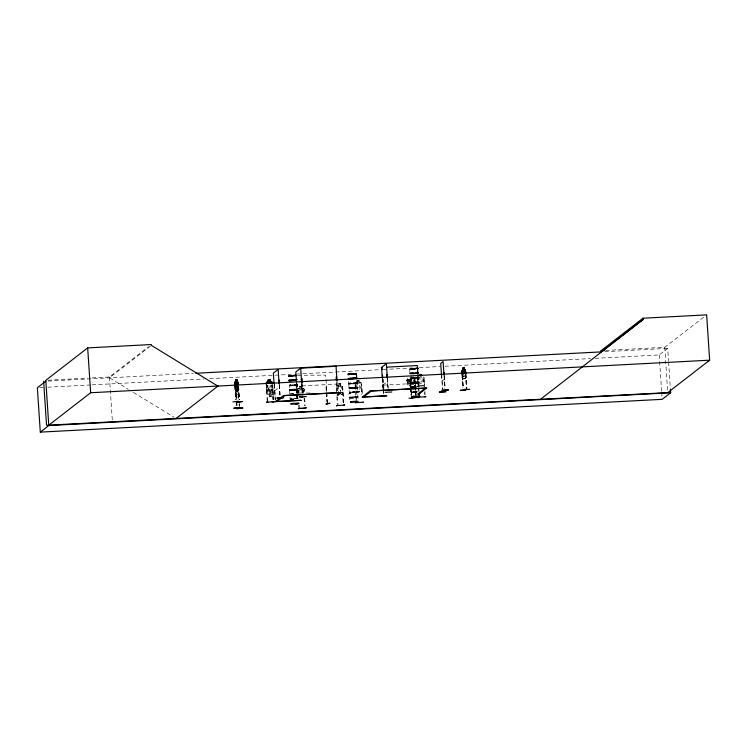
<?xml version="1.0" encoding="UTF-8"?>
<svg xmlns="http://www.w3.org/2000/svg" width="747" height="747" viewBox="0 0 747 747"><rect width="100%" height="100%" fill="white"/><g stroke="black" fill="none" stroke-linecap="round" stroke-linejoin="round"><path stroke-width="0.56" stroke-dasharray="3.73 2.8" d="M289.22 385.107L292.88 385.219L291.741 385.228M298.081 393.501L297.539 384.64L293.879 385.116M350.913 392.147L349.288 392.53L348.765 384.023L356.758 383.678M357.785 394.556L358.224 401.242M416.677 373.061L409.916 373.192L409.673 368.943L413.53 369.13L409.972 369.448M411.849 378.113L410.234 378.113L409.879 373.537L416.695 372.772M419.179 386.582L418.628 377.599M298.128 398.31L290.144 399.085L290.013 397.002M350.334 382.8L348.728 383.332L348.588 381.241M349.979 398.142C355.17 399.075 363.425 396.125 352.201 396.928C348.672 400.205 347.336 391.297 350.903 393.053M356.749 383.678L357.113 383.192M410.869 386.955L415.556 386.255L418.834 386.591M411.504 396.554L411.195 391.811L419.179 391.185M411.84 378.113L418.6 378.01M349.325 392.39L350.931 391.867M289.817 394.145L289.276 385.9C289.584 383.286 296.204 384.537 297.483 384.481M291.134 390.373L289.472 390.167L290.378 389.374M289.537 389.607L294.766 389.757L293.104 389.943M290.153 399.645L290.153 398.935M297.801 389.355L298.314 388.655M297.782 389.075L296.167 389.551M296.961 388.944C298.1 388.664 298.137 390.364 296.989 390.158M348.728 383.174L348.765 384.005L352.379 383.416M349.045 388.412L349.045 387.814L350.651 387.45L349.848 387.684M357.103 396.461L349.643 397.133L349.96 401.886M357.038 383.556C350.035 381.68 342.929 385.854 357.094 383.258M356.982 382.744L350.324 382.8M357.327 388.123L357.281 387.273M356.487 387.422L357.402 387.824L355.703 387.123M357.094 396.461L357.906 396.704L349.652 397.245M415.416 368.159L409.926 368.719L409.991 369.438M409.963 373.705C410.486 371.52 414.706 372.725 416.621 372.239M412.512 374.023L409.982 373.873L413.595 373.183M415.341 384.303L414.884 386.554L410.729 387.123L410.094 385.004L410.859 387.077L410.252 378.533L418.647 377.879L410.196 378.43L410.551 377.721L413.866 377.263M410.878 382.371L410.551 383.071L414.576 383.36M410.589 382.483L410.915 383.407M416.667 386.741L410.813 387.497L411.139 387.095M416.957 392.679L411.242 392.735L416.985 391.932M414.921 377.991L418.535 377.3L417.582 378.047L417.965 383.902L418.787 386.04L423.904 385.76L424.501 383.547L424.109 377.683L423.288 376.964M418.535 377.356C418.395 379.663 411.83 378.738 410.318 378.766M418.824 381.941L417.218 382.427M418.003 381.81C420.589 382.725 416.378 383.575 415.276 383.36M297.605 385.013L291.75 385.779L289.173 385.256M349.624 397.675C364.359 395.294 356.524 399.206 349.605 397.423M410.794 387.413L418.927 386.563M289.509 389.887C289.92 391.68 298.296 389.999 289.799 390.093L289.472 389.757L292.086 389.14M297.521 389.308L297.866 389.654L296.979 389.224M349.867 388.552L348.952 388.151L349.867 387.684M410.505 382.716L414.426 383.388M418.591 382.464L417.265 382.072M411.195 391.876L411.055 389.869M239.049 395.107L238.872 397.236L236.556 396.946L235.977 388.132L238.265 388.496L238.601 389.243M412.587 383.706L412.717 383.239L410.542 383.043M412.503 383.827L410.607 383.491L410.925 386.32L410.066 383.556C407.022 384.219 407.573 381.437 409.991 382.912L409.729 380.195L410.878 382.987M238.498 390.709L238.704 386.685M463.271 375.003L462.589 379.121L465.68 378.524L465.848 374.312M297.558 385.116L292.787 385.191M289.21 385.144L297.567 384.714L297.53 385.359L295.924 385.732L289.266 385.9L291.825 385.312L290.882 385.424M357.99 397.329L354.395 397.311M238.424 393.277L238.06 394.958L237.172 394.846L236.575 393.034L236.584 386.106M266.455 388.169L267.062 385.956L272.151 385.695L272.954 387.842M273 388.561L272.394 390.784L267.305 391.045L266.502 388.898M342.966 391.96L342.387 394.108L340.94 394.183M361.277 391.176L361.875 389.019M361.333 391.241L361.95 389.028M411.139 392.091L416.957 392.399M465.11 374.639L464.587 376.516L463.392 376.759L462.636 375.134M238.097 386.825L237.593 388.524L236.435 388.44L235.707 386.647M348.989 383.36L357.113 383.015M236.043 388.123L236.463 400.187M409.898 373.239L416.677 372.52M293.347 390.494L292.908 390.448M352.584 388.468L352.883 388.673M415.397 369.307L412.998 369.429L413.53 369.149M294.178 389.542L293.487 389.841L297.558 389.476M353.994 387.861L352.986 388.057L353.583 388.057M407.078 383.183L410.196 378.309L414.277 377.749L414.949 378.43L416.154 395.322M407.582 378.906L406.405 380.615L407.871 381.978L407.75 383.295L410.243 385.863L411.877 386.096L412.932 384.5L412.428 382.539L409.935 379.98L408.926 380.382L407.535 378.906L408.917 380.279M406.536 380.606L407.591 379.009M408.88 380.382L410.476 379.046L414.062 382.781L416.294 382.651M412.353 388.711L415.005 384.686L414.062 382.735L410.57 382.595M411.139 387.095L413.39 387.17L415.052 384.686M297.876 389.439L296.961 389.747L301.788 385.984M272.702 394.519L273.355 393.688M336.514 392.306L336.141 386.442L336.776 385.629L341.837 385.368L342.649 386.096L343.76 402.969M336.206 386.479L336.813 385.695M299.752 388.505L298.277 388.589L297.623 389.411L298.016 395.266M417.657 378.066L418.264 377.291M92.077 377.898L109.445 376.983L148.597 346.655M150.474 346.076L109.501 377.814L128.381 389.346M274.532 390.886L279.331 387.161M298.24 390.728L298.389 392.95M304.132 390.42L303.534 390.448L303.684 392.67M355.04 384.873L355.675 384.817L356.749 401.484M382.772 385.172L387.581 381.456M417.629 379.373L418.227 379.345M424.091 379.056L423.493 379.084L424.007 386.853M441.879 381.175L444.278 379.317M605.733 350.418L664.755 347.308L704.823 316.28M595.163 358.336L659.209 354.956L667.706 348.382L668.537 360.904M338.335 385.62L337.299 386.404L337.569 390.485L338.774 392.175M336.215 387.796L336.841 387.74M342.696 387.46L342.098 387.488L342.322 390.821M297.838 389.645L293.113 390.233M354.227 387.889L348.942 388.132L353.742 387.45M357.355 387.87L352.537 388.608M410.57 382.8L411.438 382.52M289.192 385.517L297.577 384.966M297.558 384.817L289.173 385.368M289.547 390.102L294.486 389.542M294.561 389.56L293.692 389.626L297.838 389.803M297.81 389.29L296.195 389.673M290.125 399.477L292.712 398.982M349.054 388.309L352.668 387.702M353.238 388.038L356.524 387.87M352.435 388.655L349.316 388.272M357.29 387.385L353.163 387.824L353.863 387.861M355.703 387.87L357.309 387.497L356.459 387.142M357.337 388.113L352.649 388.767M349.297 392.782L350.931 392.399M409.701 369.261L414.389 368.607M413.679 368.701L415.425 368.318L414.361 368.206M413.997 368.785L414.678 368.458L413.866 368.542M414.846 368.701L414.155 368.785M413.306 369.363L413.016 369.438M358.028 396.937L349.605 397.535M410.224 378.131L418.6 377.562M410.318 378.664L413.922 378.085M418.609 377.693L410.215 378.243M410.598 382.978L412.204 382.399M410.626 383.22L414.23 382.641M415.724 382.539L415.015 382.725M415.612 382.436L415.117 382.725M413.922 383.379L414.65 383.332M414.109 382.735L415.818 382.623L415.323 382.707M414.585 383.286L410.897 383.407M411.167 392.343L416.994 391.643M290.387 389.654L289.808 389.803L292.058 389.878M289.864 390.223L293.179 389.766M293.487 389.85L294.075 389.85M290.107 393.921L293.422 393.454M409.954 368.897L414.37 368.364M412.195 369.251L413.717 369.373M290.48 399.636L291.041 399.514M297.567 398.749L298.128 398.618M357.047 387.786L355.703 388.067M350.222 392.81L349.372 393.165L350.959 393.324M410.841 382.483L412.195 382.119M410.878 382.856L415.295 382.324M414.79 382.492L415.22 382.408M414.8 382.725L414.781 382.651M414.408 383.118L413.95 383.398L414.426 383.118M326.28 391.615L326.019 385.882L327.158 402.988M326.411 385.91L325.897 385.91M465.642 378.458L462.608 379.121L461.991 375.078L462.832 388.038M290.35 389.495L297.549 389.103M290.359 389.682L291.162 389.523M290.424 390.111L291.19 389.981M296.998 389.719L292.058 390.158M296.223 390.27L296.989 390.149L293.151 390.56M290.63 394.071L293.44 393.734M352.836 388.449L349.857 388.552M290.985 398.693L291.76 398.562M290.097 399.328L292.759 399.272M411.392 382.352L418.591 381.978M350.913 392.502L349.251 392.782L350.987 392.689M414.987 382.511L418.012 382.408M417.237 382.707L418.04 382.585L413.11 383.034M417.265 382.912L418.946 382.492L418.572 382.184M411.756 387.478L416.667 387.039M410.523 379.046L409.608 379.168L410.336 387.17M410.234 378.384L411.457 378.215L411.205 375.956M414.258 377.823L413.091 377.982L412.96 375.713M410.962 389.318L410.374 380.438L409.888 380.512M415.528 395.378L414.501 379.84L414.977 379.775M414.837 386.488L410.766 387.039L410.374 380.438M235.156 388.356L235.697 390.56L238.61 390.774L238.872 388.636M235.622 390.569L238.564 390.7M414.594 373.089L416.593 372.884M416.649 373.164L409.888 373.341M416.667 373.416L409.935 373.64M416.649 373.705L412.512 374.023M291.153 389.57L297.017 389.243L296.223 389.196M295.252 389.785L296.195 389.663L293.879 389.766M350.651 387.441L351.585 387.329M350.642 387.562L355.703 387.114M350.66 387.917L351.613 387.646M355.703 387.861L349.036 387.926M355.712 388.038L351.566 388.356M412.185 382.119L413.128 382.006M412.195 382.445L416.34 382.119M416.275 382.539L418.88 382.679M416.303 382.8L417.246 382.539M416.322 383.024L417.265 382.894M416.322 383.267L417.274 383.155M417.844 391.745L415.846 391.951M237.593 388.347L237.509 386.152M236.173 399.094L235.585 390.223L236.061 390.233L236.65 399.113M236.556 396.946L236.145 394.724M412.251 368.785L413.296 368.682M413.259 369.139L415.388 369.046M415.379 368.906L413.231 369.065M414.594 373.089L415.649 372.996M292.096 389.458L293.151 389.355M294.197 389.878L295.252 389.775M351.585 387.45L354.788 387.245M413.138 382.324L414.202 382.221M414.93 382.632L416.284 382.539M292.385 394.08L293.45 393.986M416.322 383.006L414.202 383.136M415.519 387.049L416.574 386.955M416.621 387.245L410.822 387.301M353.312 397.376L349.979 398.142M416.947 392.147L411.149 392.203M293.141 389.14L294.225 389.084M414.183 382.016L417.265 381.904M414.193 383.435L415.276 383.36M352.659 387.562L357.337 387.768M352.668 387.712L353.761 387.656M352.621 388.319L353.714 388.244M414.818 392.847L415.902 392.773M48.107 380.223L87.455 378.141M48.153 381.054L193.408 373.388M604.781 351.697L667.706 348.382M39.675 387.628L43.177 387.441M47.827 387.198L90.919 384.929M92.086 384.864L203.875 378.972M209.702 378.664L273.747 375.283M274.915 375.227L291.218 374.359M297.045 374.06L301.695 373.808M302.862 373.752L382.053 369.578M383.211 369.513L418.152 367.673M419.319 367.608L440.272 366.506M444.932 366.254L590.503 358.579M359.12 380.391L357.075 380.512L357.225 382.697L356.198 383.472L356.468 387.553L357.673 389.243L359.699 389.131L360.67 387.329L360.399 383.248L359.26 382.576L359.186 380.316L357.001 380.438L357.15 382.623L355.665 382.707L355.021 383.519L355.413 390.42M418.255 377.3L419.786 377.207L418.75 378.001L419.02 382.072L420.225 383.762L422.251 383.659L423.222 381.848L422.951 377.777L421.822 377.104M340.417 385.443L340.287 383.258L338.102 383.379L338.652 390.429L340.679 390.317M359.316 382.511L360.736 382.427M360.717 382.501L355.703 382.772L355.096 383.547L355.488 389.364M301.872 385.928L337.224 384.061M301.788 386.208L299.603 386.33L299.827 388.58L298.791 389.364L299.061 393.436M299.678 386.404L301.713 386.283M301.928 388.393L303.338 388.319L304.16 389.047L304.402 392.969M338.382 386.348L340.408 386.246M298.268 388.589L303.329 388.328M301.909 389.196L299.883 389.308L300.154 393.38M383.136 385.144L418.479 383.276M298.268 390.709L297.642 390.765L297.792 392.978M423.848 385.695L418.834 385.966L418.049 383.874M340.94 394.248L342.443 394.173M272.72 394.509L267.659 394.771L266.838 394.033M415.435 368.56L414.081 368.542M353.471 383.342L357.047 383.454L357.589 391.699M415.295 382.305L418.6 382.352M294.225 389.075L296.223 389.028M353.742 387.45L354.797 387.45M352.612 388.151L349.848 388.169M413.38 387.17L414.436 387.123M416.975 391.391L411.149 392.091L414.762 392.026M293.72 399.15L290.125 399.15L297.661 398.534M293.73 399.44L290.928 399.468M414.641 368.635L414.884 368.663M412.195 369.27L409.645 369.121M416.331 382.081L418.059 382.119M413.1 382.744L410.85 382.679M354.769 387.133L356.506 387.245M355.74 387.394L354.788 387.404L356.524 387.45M350.623 388.365L351.576 388.393M351.576 388.552L349.839 388.356M291.134 390.354L293.366 390.223M297.577 375.302L325.692 375.125L327.55 403.016M310.005 392.987L296.503 393.071L295.915 384.201M462.066 377.03L462.664 379.121M465.68 378.524L462.496 378.664M411.438 383.463L412.213 383.482M349.857 388.384L350.632 388.561M350.11 392.773L350.885 392.801M407.741 381.988L407.134 384.201L410.719 387.88M413.147 377.907L413.978 378.589L414.249 382.669L413.483 384.537L411.849 384.761L410.859 383.136L410.589 379.056L411.354 378.141M414.902 378.43L416.014 395.312M414.501 379.84L415.668 395.387M236.323 386.694L237.481 386.778L238.676 390.242M414.566 368.682L413.642 368.775M356.487 387.46L357.066 387.665M356.515 387.87L357.337 388.01M235.585 390.223L236.061 390.233M301.863 388.468L303.002 389.14L303.273 393.221M340.361 385.517L341.491 386.19L341.762 390.261M133.349 392.38L174.088 417.256M360.726 382.436L361.557 383.155L362.23 394.491L361.567 384.509L360.96 384.537L361.595 394.547M303.301 388.403L304.085 389.084L304.337 392.978M237.63 388.412L238.769 399.44M266.567 388.879L267.361 390.961M668.612 362.034L670.348 388.207M664.755 347.308L667.65 391.484M659.209 354.956L661.627 391.372M661.702 392.511L662.001 397.068M465.969 373.958L466.922 388.384M465.773 373.958L466.735 388.384M465.614 374.032L466.567 388.459M465.428 374.032L466.38 388.459M462.561 375.76L463.373 387.973M462.374 375.76L463.187 387.964M462.206 375.834L463.019 388.038M444.278 375.76L445.109 388.3M444.232 375.788L445.063 388.337M443.989 374.873L444.838 388.347M441.692 374.163L442.682 388.991M441.542 375.311L442.448 389M424.044 377.721L424.604 386.825M424.931 391.232L425.118 394.584M424.408 392.38L424.52 394.621M418.012 376.311L418.74 387.105M418.806 387.693L419.039 391.549M417.452 376.32L418.096 386.61M418.208 387.721L418.404 391.167M411.037 390.429L411.476 397.087M410.747 388.197L411.195 394.855M410.411 388.272L410.85 394.93M409.655 379.168L410.196 387.161M410.271 388.263L410.71 394.92M387.646 379.037L388.169 388.225M383.379 379.261L383.949 388.412M382.707 378.15L383.351 388.44M383.463 389.56L383.734 394.145M382.632 378.131L383.22 388.459M383.388 389.542L383.603 394.164M382.473 379.289L383.08 388.412M383.155 389.551L383.463 394.108L383.071 389.617M382.315 378.206L382.996 388.477M356.861 380.596L356.982 382.632M355.516 391.503L356.002 399.3M342.584 386.134L343.732 402.997M342.425 391.904L343.134 403.025M340.221 383.332L340.8 392.072M337.093 381.633L337.672 390.784M336.495 381.67L337.028 391.092M337.429 396.62L337.989 405.518M336.832 396.648L337.242 403.333M326.355 392.754L326.962 401.877M304.673 398.16L305.159 405.957M304.076 398.198L304.561 405.985M302.348 383.463L302.918 392.614M302.376 392.754L301.751 383.5L302.236 392.698M301.545 383.641L302.18 393.277M299.23 405.126L299.416 408.488M298.632 405.163L298.744 407.404M296.839 382.66L297.437 392.987M297.595 394.061L297.82 398.683M296.69 383.809L297.297 392.931M297.371 394.071L297.67 398.637M296.522 382.735L297.203 392.997M297.203 394.061L297.586 398.702M297.007 392.95C296.652 383.837 295.765 383.687 296.615 392.922M297.082 394.089L297.381 398.646M296.69 394.061L296.998 398.627M296.568 394.089L296.876 398.655M279.397 384.752L280.162 396.153M279.313 384.808L280.153 397.357M279.173 384.761L279.92 397.367M274.382 383.846L275.438 399.804M274.373 385.05L275.354 399.869M274.065 383.921L275.129 399.888M272.608 382.697L273.645 399.58M272.655 385.181L273.617 399.608M271.591 384.826L271.731 386.862L270.759 388.664L268.733 388.767L267.538 387.077L267.398 385.041M270.507 384.882L270.647 386.918L268.621 387.021L268.49 384.985M269.275 396.806L269.135 394.612L267.996 393.949L267.725 389.869L268.696 388.067L270.713 387.964L271.917 389.663L272.188 393.734L271.152 394.519L271.376 396.769L269.209 396.881L269.069 394.687M266.744 384.341L267.884 402.119M266.175 383.071L266.912 394.005M266.147 384.369L267.221 401.036M238.601 386.33L239.488 399.645M238.414 386.358L239.292 399.673M239.535 403.894L239.684 406.107M238.265 386.302L239.152 399.617M239.329 403.912L239.479 406.135M238.069 386.33L238.956 399.645M239.273 403.856L239.423 406.079M239.068 403.875L239.217 406.097M237.443 386.162L237.565 388.412M237.35 386.563L237.397 387.291L236.771 386.488M236.556 386.031L236.668 388.3M236.948 403.548L237.088 405.77M236.538 401.288L237.032 408.011M236.472 403.539L236.622 405.752M235.277 386.078L236.164 399.393M235.044 386.022L235.968 399.412M234.988 386.031L235.828 399.365M234.745 386.078L235.632 399.393M109.445 376.983L112.339 420.673M465.885 376.264L465.577 378.524L465.979 376.264M267.893 388.832L269.499 391.353C266.707 394.042 269.508 395.191 270.003 391.839C270.956 395.116 273.43 393.678 270.395 391.325C273.262 388.496 270.377 387.348 269.9 390.868L268.565 388.813L267.893 388.832M407.619 379.523L406.947 380.55L407.395 381.007L408.067 379.98L407.619 379.523M409.375 380.839L408.32 382.436L410.813 385.004L411.868 383.398L409.375 380.839M413.1 378.71L411.466 378.934L411.737 383.015L413.371 382.791L413.1 378.71M238.657 390.578L238.181 390.569L238.657 390.578M358.784 380.774L357.477 380.849L357.524 381.577L358.831 381.502L358.784 380.774M421.868 377.833L419.842 377.935L420.113 382.016L422.139 381.913L421.868 377.833M339.876 383.715L338.578 383.781L338.624 384.509L339.932 384.444L339.876 383.715M359.307 383.304L357.281 383.416L357.552 387.488L359.578 387.385L359.307 383.304M301.377 386.666L300.07 386.741L300.126 387.469L301.424 387.394L301.377 386.666M270.834 389.719L268.808 389.813L269.079 393.893L271.105 393.79L270.834 389.719M270.862 395.63L269.564 395.695L269.611 396.424L270.909 396.358L270.862 395.63M237.677 389.14L236.78 389.019L237.051 393.099L237.948 393.211L237.677 389.14M388.02 388.179L387.413 379.056L387.936 388.244M273.057 399.608L272.095 385.181L273.019 399.636"/><path stroke-width="1.12" d="M288.659 376.497L289.462 375.713L296.083 375.302M350.679 373.687L348.111 374.182L348.942 374.592M348.139 374.172L353.144 373.789M348.373 378.925L356.758 378.374M348.354 378.673L356.739 378.019L348.447 379.205M348.391 378.384L356.664 377.739L355.824 378.085M356.627 401.998C361.875 400.868 348.027 401.354 350.801 402.306M356.394 374.051L356.412 373.789M356.711 378.664L355.899 378.421M414.071 396.246L413.119 396.358L419.795 396.19L411.504 396.834L413.138 396.358M417.947 368.822L417.937 368.29M419.777 396.302L418.955 396.05M239.684 407.582L233.68 408.226L239.852 407.619M465.53 390.279L460.105 390.289L465.54 390.27M238.405 401.195L232.859 401.942M463.485 373.93L464.363 369.84M295.392 404.174L298.996 403.455L297.913 403.184M267.669 401.746L266.623 402.456L267.389 401.811M267.389 401.793L266.716 402.493M302.012 396.965L302.675 396.33M298.249 408.796L299.117 408.114M336.495 405.91L337.756 405.098L336.813 405.798M355.376 402.932L356.552 402.213M382.959 396.274L384.219 395.48L383.276 396.181M418.208 397.432L419.114 396.732M235.893 381.82L235.109 381.754L234.754 382.539L234.941 386.05M462.953 370.204L462.365 371.063L462.561 374.116M266.735 382.231L266.1 383.043L266.744 382.221L268.229 382.147L268.08 379.962L270.246 379.849L270.311 382.119L271.46 382.791M217.863 386.106L151.38 345.375L151.324 344.544L87.67 347.897L45.791 380.344L48.788 425.557L40.301 432.13L37.35 387.749L45.847 381.175M707.923 361.576L709.65 360.175L706.643 314.87L642.99 318.222L601.102 350.67L601.186 351.958L643.074 319.52L642.99 318.222M582.343 366.889L643.074 319.52M48.77 425.183L90.648 392.745L709.65 360.175L667.762 392.614L541.612 399.272M175.975 418.544L218.049 386.022M300.611 368.224L295.812 371.95L296.475 381.932M275.335 401.606L283.515 395.527L341.435 392.474L338.438 394.799L337.149 394.864L340.146 392.539M277.025 401.484L284.635 395.593M305.037 408.45L306.205 407.75M305.897 407.741L304.944 408.506L305.84 407.806M363.649 396.918L371.25 391.026M363.602 401.858L362.715 402.596M425.304 388.179L417.694 394.071L419.198 394.071M418.983 393.996L426.761 387.973L370.129 390.961L362.183 397.124L386.909 395.789L362.36 396.984M417.909 397.507L419.17 396.788M424.987 397.087L425.893 396.396M540.454 399.328L582.436 366.814M670.423 389.346L670.647 392.763L662.159 399.337L40.301 432.13M267.267 382.996L268.304 382.221L268.154 380.036L270.181 379.934M279.098 380.186L279.322 383.613M301.471 382.501L301.443 378.934L301.676 382.361M302.012 378.934L302.236 382.352M272.02 401.811L301.125 400.317M283.496 397.712L276.857 398.114L283.533 397.731M305.943 396.517L299.323 396.928L305.99 396.545M301.069 400.336L275.736 401.55M336.757 377.095L336.159 377.132L336.393 380.55M337.905 395.126L338.531 394.388M344.769 404.781L343.489 405.546L344.432 404.846M387.254 377.973L387.114 374.49M387.263 374.546L387.488 377.963M383.715 395.957L383.472 395.966M419.842 393.65L418.852 394.304M439.367 392.147L446.006 391.689L439.385 392.044M448.433 389.915L441.804 390.261L448.452 389.887M267.996 402.091L267.286 402.157M273.206 401.821L273.832 401.821M302.918 396.312L302.068 397.059M288.622 376.143L289.462 375.722M288.958 376.264L296.092 375.704M296.961 379.728L288.856 380.363L289.677 380.606M353.004 373.78L352.239 373.845L353.135 373.799M356.086 373.855L350.67 373.696M356.123 374.032L356.104 373.547M417.909 372.632L417.386 372.267L417.918 372.323M417.993 372.912L417.452 372.548M417.433 373.089L418.292 373.042L417.47 372.8M236.351 401.615L235.744 401.606L239.628 401.858M466.987 389.504L462.963 390.251M239.862 408.329L236.734 407.974M410.869 398.254L416.154 397.525M288.912 376.021L289.453 375.89M417.078 368.654L417.937 368.411L417.106 368.168L417.956 368.476M357.393 401.877L357.953 401.727M298.445 403.24C300.854 404.183 284.42 404.603 293.029 403.38M327.018 403.669L327.653 403.66M462.813 368.019L464.064 367.776M465.082 369.718L462.057 370.381L461.926 374.107M464.447 389.42L469.872 389.448L464.447 389.43M289.462 375.9L295.317 375.442M350.81 401.802L351.585 401.681M267.351 402.119L273.729 401.802M408.936 398.142L412.661 398.431M414.557 397.32L418.301 397.647M236.986 379.728L237.098 381.988M235.053 381.754L237.985 382.034L238.517 384.742M237.135 381.913L238.442 382.8M234.745 386.078L234.791 383.827M234.941 383.883L235.277 386.078M236.995 402.213L242.56 401.522L236.827 402.157M296.185 403.903L297.129 403.782M356.636 401.998L350.782 402.306M242.794 407.946L236.79 408.646M291.209 375.909L292.254 375.816M352.463 374.004L356.412 374.051M293.02 403.371L297.932 403.184M352.528 401.559L353.583 401.466M305.234 408.179L298.763 408.525L305.411 408.142M352.845 373.939L348.447 374.77M601.102 350.67L604.575 350.483M195.733 373.267L601.288 351.884M386.516 367.15L417.302 365.526L418.04 376.619M301.33 379.018L302.04 378.906M283.346 395.667L339.969 392.679M369.961 391.092L426.593 388.113M391.783 392.016L385.107 392.306M356.17 402.633L362.678 402.26M343.853 405.509L344.516 404.799M540.557 399.253L46.557 425.276L43.634 381.259M48.788 425.557L670.647 392.763M270.386 382.044L271.796 381.969L272.608 382.697M266.772 382.305L271.768 382.044L272.534 382.744M268.35 382.94L270.377 382.847M274.364 401.456L273.411 402.11M293.319 375.33L294.374 375.442M352.827 373.677L356.132 373.715M354.666 401.41L355.721 401.363M425.23 396.778L418.722 397.152M343.975 405.182L337.336 405.556M353.891 373.902L354.825 373.892M413.091 396.984L414.034 396.974M462.907 370.138L461.674 371.175L461.87 374.107M465.54 370.437L465.017 369.718L465.783 373.332M465.465 371.81L465.633 371.745M462.337 372.436L461.991 372.501M295.317 375.424L296.092 375.461M296.428 379.924L288.865 380.615L289.696 380.858M296.4 380.214L289.229 381.082M356.655 401.372L357.421 401.391M237.051 379.719L235.753 379.635L235.94 381.894M234.605 383.855L235.128 383.855M417.134 368.336L417.676 368.392M417.125 368.579L417.956 368.719M355.581 373.911L356.132 373.976M348.952 374.415L348.111 374.284M296.886 379.448L289.173 380.26M289.164 380.26L289.715 380.316M242.766 408.002L236.911 408.702M357.748 391.848L356.123 392.147L359.326 391.633L357.682 391.923M237.154 381.978L237.957 384.789M235.772 381.801L237.135 385.741M465.484 370.4L465.736 373.351M465.045 373.621L464.102 367.701L462.757 367.954L463.009 370.204M464.335 372.734L464.204 370.689L463 370.932L463.205 373.986M444.204 374.62L443.821 372.351L444.157 374.649M443.989 374.873L443.102 361.557L440.702 363.415L441.44 374.518M421.336 375.302L421.383 376.03L420.075 376.096L420.029 375.368M387.357 378.131L386.395 363.705L381.596 367.421L382.259 377.412M381.95 367.393L382.1 369.606M382.473 375.153L382.613 377.375M356.403 373.808L356.655 377.739M337 380.737L336.038 366.31L300.696 368.178L301.657 382.595M279.014 380.251L279.238 383.669M279.107 383.837L278.155 369.41L273.346 373.127L274.009 383.118M237.406 385.76L237.21 382.707L236.052 382.613L236.257 385.676M235.856 379.709L235.632 385.629M234.782 382.501L235.044 386.022M87.67 347.897L90.648 392.745M329.8 403.24L325.935 404.043L329.8 403.259M463.822 368.187L463.047 368.336L463.093 369.065L463.868 368.915L463.822 368.187M354.489 391.886L351.828 392.371L355.021 391.858L354.489 391.886M238.452 384.107L237.929 384.107L238.452 384.107M421.738 374.845L419.562 374.966L421.672 374.919M269.844 380.316L268.547 380.382L268.593 381.11L269.891 381.045L269.844 380.316M236.827 380.139L236.089 380.083L236.136 380.811L236.883 380.867L236.827 380.139"/></g></svg>
